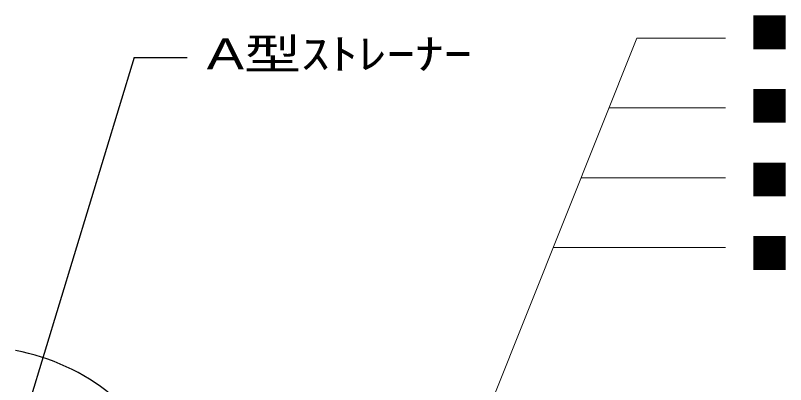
# Model space of a CAD drawing. Units: millimetres, scale not verified. Extents: x -114 to 113, y -48 to 50.
# Drawn here: x -4.7 to 68.3, y 14.3 to 49.3 of the extents above; entities that cross this region are included whole.
import ezdxf
from ezdxf.enums import TextEntityAlignment as Align

# ---------------------------------------------------------------- set-up
doc = ezdxf.new("R2010")
doc.units = ezdxf.units.MM
doc.header["$LTSCALE"] = 0.1
doc.layers.add('0-6_寸法線', color=134, linetype='Continuous')
doc.layers.add('0-A_寸法', color=134, linetype='Continuous')
doc.layers.add('0-9_Z_O-文字', color=254, linetype='Continuous', lineweight=18)
doc.styles.add('HGPｺﾞｼｯｸM', font='')
doc.styles.get('HGPｺﾞｼｯｸM').set_extended_font_data('HGPｺﾞｼｯｸM')

msp = doc.modelspace()

# ---------------------------------------------------------------- linework, layer by layer
at = {"layer": '0-6_寸法線'}
msp.add_line((6.5663, 45.3308), (11.5663, 45.3308), dxfattribs=at)
msp.add_arc((-8.3748, -2.396), 20.3011, 22.79771, 79.55759, dxfattribs=at)
at = {"layer": '0-9_Z_O-文字', "color": 134}
for p, q in [((36.718, 3.5111), (54.1669, 47.1755)), ((54.1669, 47.1755), (62.5663, 47.1755)), ((51.5251, 40.5647), (62.5663, 40.5647)), ((48.8834, 33.954), (62.5663, 33.954)), ((46.2416, 27.3432), (62.5663, 27.3432))]:
    msp.add_line(p, q, dxfattribs=at)
at = {"layer": '0-A_寸法'}
msp.add_line((6.5663, 45.3308), (-6.4221, 2.6245), dxfattribs=at)

# ---------------------------------------------------------------- texts
at = {"layer": '0-9_Z_O-文字', "color": 3, "style": 'HGPｺﾞｼｯｸM', "width": 0.95}
for p in [(64.8354, 45.3343), (64.8354, 38.363)]:
    msp.add_text('■', height=2.933, dxfattribs=at).set_placement(p, align=Align.BOTTOM_LEFT)
at = {"layer": '0-9_Z_O-文字', "color": 134, "style": 'HGPｺﾞｼｯｸM', "width": 1.35}
msp.add_text('A型ｽﾄﾚｰﾅｰ', height=2.933, dxfattribs=at).set_placement((13.4275, 43.3386), align=Align.BOTTOM_LEFT)
at = {"layer": '0-9_Z_O-文字', "color": 8, "style": 'HGPｺﾞｼｯｸM', "width": 0.95}
msp.add_text('■', height=2.933, dxfattribs=at).set_placement((64.8354, 31.3918), align=Align.BOTTOM_LEFT)
at = {"layer": '0-9_Z_O-文字', "color": 215, "style": 'HGPｺﾞｼｯｸM', "width": 0.95}
msp.add_text('■', height=2.933, dxfattribs=at).set_placement((64.8354, 24.4206), align=Align.BOTTOM_LEFT)

doc.saveas('drawing.dxf')
